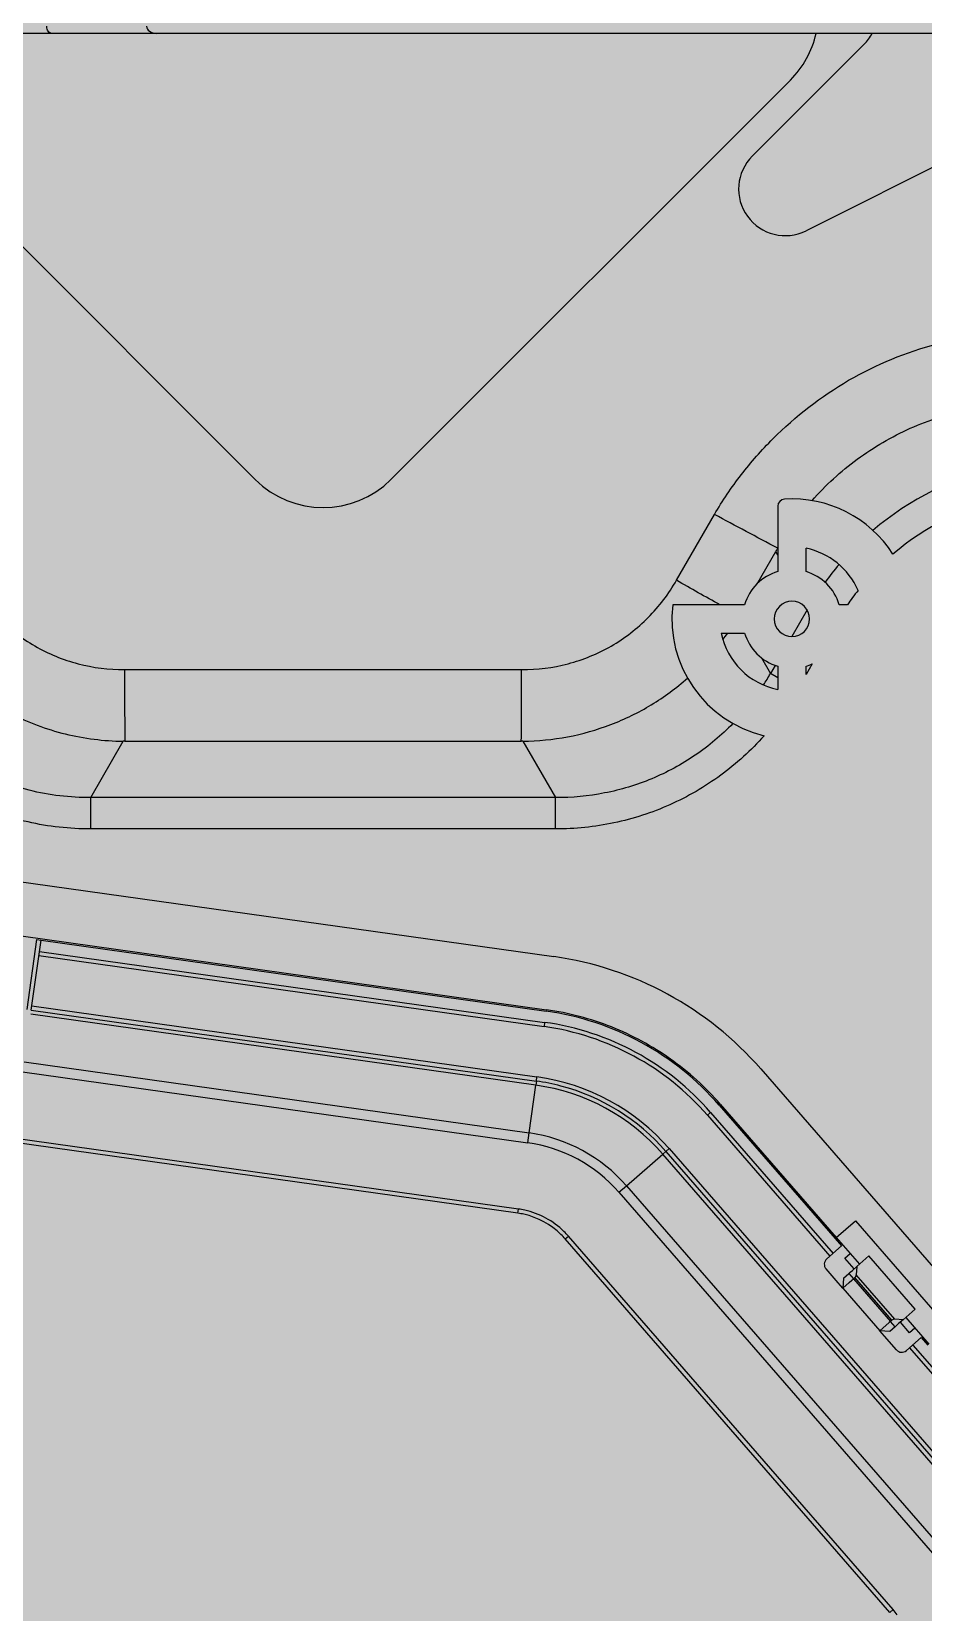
# Model space of a CAD drawing. Header units: millimetres. Extents: x -1070 to 42146, y 1440 to 12921.
# Drawn here: x 764.9 to 828, y 3158.2 to 3270.2 of the extents above; entities that cross this region are included whole.
import ezdxf

# ---------------------------------------------------------------- set-up
doc = ezdxf.new("R2010")
doc.units = ezdxf.units.MM
doc.layers.add('n', color=7, linetype='Continuous')

msp = doc.modelspace()

# ---------------------------------------------------------------- hatches: boundary and pattern name
at = {"lineweight": -3}
h = msp.add_hatch(color=256, dxfattribs=at)
h.dxf.hatch_style = 1
h.paths.add_polyline_path([(660.622, 3271.681), (660.622, 3021.661), (910.622, 3021.661), (910.622, 3271.681)])

# ---------------------------------------------------------------- linework, layer by layer
at = {"layer": 'n', "color": 7, "linetype": 'Continuous', "lineweight": -3, "true_color": 0xffffff}
for p, q in [((766.304, 3270.041), (758.879, 3270.041)), ((773.729, 3270.041), (766.304, 3270.041)), ((909.022, 3270.041), (773.729, 3270.041)), ((815.918, 3261.35), (823.847, 3269.278)), ((844.777, 3268.589), (819.728, 3256.065)), ((780.713, 3238.448), (752.429, 3266.732)), ((818.614, 3266.732), (790.33, 3238.448)), ((817.725, 3236.556), (817.725, 3231.926)), ((810.552, 3231.31), (813.238, 3235.966)), ((816.265, 3231.061), (817.586, 3233.35)), ((817.725, 3233.11), (817.586, 3233.35)), ((819.725, 3231.926), (819.725, 3233.573)), ((815.371, 3229.572), (810.284, 3229.572)), ((819.803, 3229.204), (818.716, 3227.322)), ((822.655, 3229.572), (822.079, 3229.572)), ((813.724, 3227.572), (815.371, 3227.572)), ((816.566, 3225.817), (817.207, 3224.707)), ((820.161, 3225.38), (819.725, 3224.625)), ((771.452, 3224.981), (799.585, 3224.983)), ((817.537, 3225.28), (817.207, 3224.707)), ((817.725, 3224.408), (817.207, 3224.707)), ((817.725, 3225.218), (817.725, 3223.571)), ((819.725, 3224.625), (819.725, 3225.218)), ((769.061, 3215.917), (771.367, 3219.912)), ((771.483, 3219.91), (771.367, 3219.912)), ((771.483, 3219.91), (799.56, 3219.91)), ((799.676, 3219.912), (799.56, 3219.91)), ((799.676, 3219.912), (801.982, 3215.917)), ((769.061, 3213.695), (769.061, 3215.917)), ((801.982, 3215.917), (769.061, 3215.917)), ((801.982, 3213.695), (801.982, 3215.917)), ((801.982, 3213.695), (769.061, 3213.695)), ((759.86, 3210.559), (801.866, 3204.655)), ((759.331, 3206.796), (801.337, 3200.892)), ((764.559, 3200.911), (765.255, 3205.862)), ((764.856, 3200.869), (765.552, 3205.821)), ((765.255, 3205.862), (765.552, 3205.821)), ((765.552, 3205.821), (801.324, 3200.793)), ((765.399, 3204.731), (801.17, 3199.704)), ((765.441, 3205.028), (801.212, 3200.001)), ((764.856, 3200.869), (800.628, 3195.842)), ((764.898, 3201.166), (800.669, 3196.139)), ((800.587, 3195.552), (764.815, 3200.579)), ((801.212, 3200.001), (801.17, 3199.704)), ((764.242, 3196.498), (800.013, 3191.471)), ((764.34, 3197.198), (800.112, 3192.171)), ((816.516, 3196.701), (839.507, 3170.253)), ((800.112, 3192.171), (800.587, 3195.552)), ((800.628, 3195.842), (800.587, 3195.552)), ((800.628, 3195.842), (800.669, 3196.139)), ((813.573, 3194.142), (821.788, 3184.692)), ((813.648, 3194.208), (821.864, 3184.757)), ((812.969, 3193.618), (812.742, 3193.421)), ((812.742, 3193.421), (821.417, 3183.442)), ((812.969, 3193.618), (821.644, 3183.639)), ((799.354, 3186.781), (763.583, 3191.808)), ((800.013, 3191.471), (800.112, 3192.171)), ((799.312, 3186.484), (763.531, 3191.513)), ((807.001, 3188.43), (809.578, 3190.67)), ((809.799, 3190.862), (809.578, 3190.67)), ((832.569, 3164.222), (809.578, 3190.67)), ((809.799, 3190.862), (810.026, 3191.059)), ((809.799, 3190.862), (832.79, 3164.414)), ((810.026, 3191.059), (833.017, 3164.611)), ((806.468, 3187.966), (807.001, 3188.43)), ((807.001, 3188.43), (829.993, 3161.982)), ((806.468, 3187.966), (829.459, 3161.518)), ((799.312, 3186.484), (799.354, 3186.781)), ((821.864, 3184.757), (823.222, 3185.938)), ((823.222, 3185.938), (829.783, 3178.391)), ((802.667, 3184.662), (802.894, 3184.859)), ((825.658, 3158.214), (802.667, 3184.662)), ((825.885, 3158.411), (802.894, 3184.859)), ((822.247, 3184.163), (821.191, 3183.245)), ((821.788, 3184.692), (822.247, 3184.163)), ((821.864, 3184.757), (823.504, 3182.871)), ((822.47, 3183.297), (822.848, 3183.625)), ((823.126, 3182.543), (822.47, 3183.297)), ((824.183, 3183.461), (823.315, 3182.707)), ((827.463, 3179.688), (824.183, 3183.461)), ((821.994, 3181.558), (821.141, 3182.54)), ((822.372, 3181.887), (822.322, 3181.181)), ((822.372, 3181.887), (822.749, 3182.215)), ((822.749, 3182.215), (822.844, 3182.297)), ((822.749, 3182.215), (823.077, 3181.837)), ((822.788, 3181.586), (822.978, 3181.752)), ((822.844, 3182.297), (823.004, 3182.436)), ((822.978, 3181.752), (823.077, 3181.837)), ((823.004, 3182.436), (823.315, 3182.707)), ((823.077, 3181.837), (823.172, 3181.92)), ((823.077, 3181.837), (825.701, 3178.818)), ((825.796, 3178.901), (823.172, 3181.92)), ((823.315, 3182.707), (823.274, 3182.125)), ((826.014, 3178.974), (823.274, 3182.125)), ((822.322, 3181.181), (821.994, 3181.558)), ((822.322, 3181.181), (822.788, 3181.586)), ((822.322, 3181.181), (824.947, 3178.162)), ((827.463, 3179.688), (826.595, 3178.933)), ((825.603, 3178.733), (824.947, 3178.162)), ((825.701, 3178.818), (825.603, 3178.733)), ((826.029, 3178.441), (825.652, 3178.113)), ((825.796, 3178.901), (825.701, 3178.818)), ((826.029, 3178.441), (825.701, 3178.818)), ((826.595, 3178.933), (826.014, 3178.974)), ((826.124, 3178.524), (826.029, 3178.441)), ((826.284, 3178.663), (826.124, 3178.524)), ((826.595, 3178.933), (826.284, 3178.663)), ((827.063, 3178.014), (826.407, 3178.769)), ((826.784, 3179.097), (828.424, 3177.21)), ((827.44, 3178.342), (827.063, 3178.014)), ((825.275, 3177.785), (824.947, 3178.162)), ((825.652, 3178.113), (824.947, 3178.162)), ((826.127, 3176.804), (825.275, 3177.785)), ((826.833, 3176.755), (827.889, 3177.673)), ((827.889, 3177.673), (828.349, 3177.145)), ((827.059, 3176.951), (835.734, 3166.972)), ((827.286, 3177.148), (835.96, 3167.169)), ((825.658, 3158.214), (825.885, 3158.411))]:
    msp.add_line(p, q, dxfattribs=at)
for centre, radius, start, end in [((813.806, 3271.541), 6.8, 315, 347.25641), ((821.584, 3271.541), 3.2, 315, 332.04681), ((818.252, 3259.016), 3.3, 135, 296.56505), ((838.129, 3218.829), 21.048, 102.57064, 130.47418), ((785.522, 3243.256), 6.8, 225, 315), ((818.225, 3236.556), 0.5, 93.58332, 180), ((818.725, 3228.572), 8.5, 32.63475, 93.58332), ((838.037, 3218.986), 18.668, 103.19639, 130.62171), ((242.413, 2161.184), 1216.963, 61.787795, 62.026854), ((831.627, 3225.251), 16.21, 149.10382, 150.02394), ((818.725, 3228.572), 5.1, 23.28413, 78.69227), ((838.307, 3218.65), 21.301, 139.69682, 144.00862), ((818.725, 3228.572), 3.5, 106.60155, 163.39845), ((818.725, 3228.572), 3.5, 16.60155, 73.39845), ((818.725, 3228.572), 1.25, 0, 180), ((838.303, 3218.747), 19.027, 141.5136, 145.32418), ((818.725, 3228.572), 8.5, 173.24367, 256.60713), ((818.725, 3228.572), 5.1, 191.30773, 258.69227), ((799.363, 3237.881), 18.046, 323.34099, 325.16195), ((818.725, 3228.572), 3.5, 196.60155, 253.39845), ((818.725, 3228.572), 1.25, 180, 0), ((818.725, 3228.572), 3.5, 286.60155, 294.22159), ((1536.329, 3227.088), 764.879, 180.157776, 180.537706), ((-17.073, 3226.511), 816.659, 359.536874, 359.892782), ((801.661, 3233.584), 17.901, 327.20057, 330.27019), ((798.554, 3181.087), 23.8, 41, 82), ((798.554, 3181.087), 19.9, 41, 82), ((798.554, 3181.087), 20, 68.33233, 82), ((798.554, 3181.087), 18.8, 41, 82), ((798.554, 3181.087), 19.1, 41, 82), ((798.554, 3181.087), 20, 54.66271, 68.33233), ((798.554, 3181.087), 20, 41, 54.66271), ((798.554, 3181.087), 14.607, 41, 82), ((798.554, 3181.087), 14.9, 75.16667, 82), ((798.554, 3181.087), 15.2, 41, 82), ((798.554, 3181.087), 14.9, 41, 75.16667), ((798.554, 3181.087), 11.193, 41, 82), ((798.554, 3181.087), 10.486, 41, 82), ((798.554, 3181.087), 5.45, 77.41209, 82), ((798.554, 3181.087), 5.75, 77.39694, 82), ((798.554, 3181.087), 5.45, 45.58705, 77.41209), ((798.554, 3181.087), 5.75, 45.60306, 77.39694), ((798.554, 3181.087), 5.75, 41, 45.60306), ((798.554, 3181.087), 5.45, 41, 45.58705), ((821.519, 3182.868), 0.5, 131, 221), ((826.505, 3177.132), 0.5, 221, 311), ((821.545, 3154.638), 5.75, 36.39694, 41)]:
    msp.add_arc(centre, radius, start, end, dxfattribs=at)
for centre, major_axis, ratio, start_param, end_param in [((773.729, 3270.541), (-0.707, 0), 0.7071068, 0, 1.5707963), ((822.975, 3182.146), (-0.197, 0.226), 1, -3.1415927, -2.3561945), ((825.993, 3178.674), (0.226, 0.197), 1, 0.7853982, 1.5707963)]:
    msp.add_ellipse(centre, major_axis=major_axis, ratio=ratio, start_param=start_param, end_param=end_param, dxfattribs=at)
for points, knots in [([(766.304, 3270.041), (766.257, 3270.041), (766.157, 3270.071), (766.041, 3270.188), (765.968, 3270.352), (765.95, 3270.476), (765.95, 3270.541)], [0, 0, 0, 0, 0.2092799, 0.4445929, 0.7123433, 1, 1, 1, 1]), ([(813.238, 3235.966), (813.808, 3236.944), (815.075, 3238.83), (818.078, 3242.222), (822.586, 3245.749), (828.938, 3248.316), (833.468, 3248.953), (835.727, 3248.961)], [0, 0, 0, 0, 0.1251977, 0.2503953, 0.500259, 0.7501206, 1, 1, 1, 1]), ([(820.15, 3236.952), (821.109, 3238.037), (823.266, 3240.008), (827.046, 3242.212), (831.206, 3243.573), (834.111, 3243.872), (835.559, 3243.877)], [0, 0, 0, 0, 0.2500109, 0.5000527, 0.7500608, 1, 1, 1, 1]), ([(760.489, 3231.316), (761.036, 3230.357), (762.388, 3228.577), (765.032, 3226.524), (768.132, 3225.26), (770.349, 3224.976), (771.452, 3224.981)], [0, 0, 0, 0, 0.2500023, 0.4999957, 0.7499892, 1, 1, 1, 1]), ([(799.585, 3224.983), (800.688, 3224.977), (802.906, 3225.258), (806.006, 3226.521), (808.651, 3228.573), (810.006, 3230.352), (810.552, 3231.31)], [0, 0, 0, 0, 0.2500031, 0.4999967, 0.74999, 1, 1, 1, 1]), ([(757.122, 3227.216), (757.938, 3226.103), (759.835, 3224.056), (763.308, 3221.735), (767.22, 3220.271), (769.988, 3219.926), (771.367, 3219.912)], [0, 0, 0, 0, 0.2500334, 0.5000548, 0.7500753, 1, 1, 1, 1]), ([(799.676, 3219.912), (800.736, 3219.923), (802.861, 3220.131), (805.94, 3221.004), (808.814, 3222.412), (810.536, 3223.676), (811.331, 3224.379)], [0, 0, 0, 0, 0.2498686, 0.4999119, 0.7500238, 1, 1, 1, 1]), ([(769.061, 3215.917), (767.601, 3215.91), (764.664, 3216.257), (760.537, 3217.862), (756.949, 3220.457), (755.066, 3222.738), (754.281, 3223.971)], [0, 0, 0, 0, 0.2499585, 0.4999567, 0.7499091, 1, 1, 1, 1]), ([(769.061, 3213.695), (767.573, 3213.696), (764.585, 3214.026), (760.335, 3215.515), (756.531, 3217.926), (754.422, 3220.07), (753.504, 3221.241)], [0, 0, 0, 0, 0.2499922, 0.4999896, 0.7499715, 1, 1, 1, 1]), ([(814.55, 3221.168), (813.739, 3220.332), (811.943, 3218.82), (808.85, 3217.145), (805.483, 3216.129), (803.147, 3215.912), (801.982, 3215.917)], [0, 0, 0, 0, 0.2500028, 0.5000073, 0.7500102, 1, 1, 1, 1]), ([(816.756, 3220.303), (815.834, 3219.266), (813.766, 3217.381), (810.14, 3215.276), (806.153, 3213.983), (803.369, 3213.696), (801.982, 3213.695)], [0, 0, 0, 0, 0.2499971, 0.4999935, 0.7499937, 1, 1, 1, 1])]:
    msp.add_open_spline(points, degree=3, knots=knots, dxfattribs=at)
msp.add_open_spline([(813.632, 3229.572), (812.595, 3230.132), (811.574, 3230.723), (810.552, 3231.31)], degree=3, dxfattribs=at)

doc.saveas('drawing.dxf')
